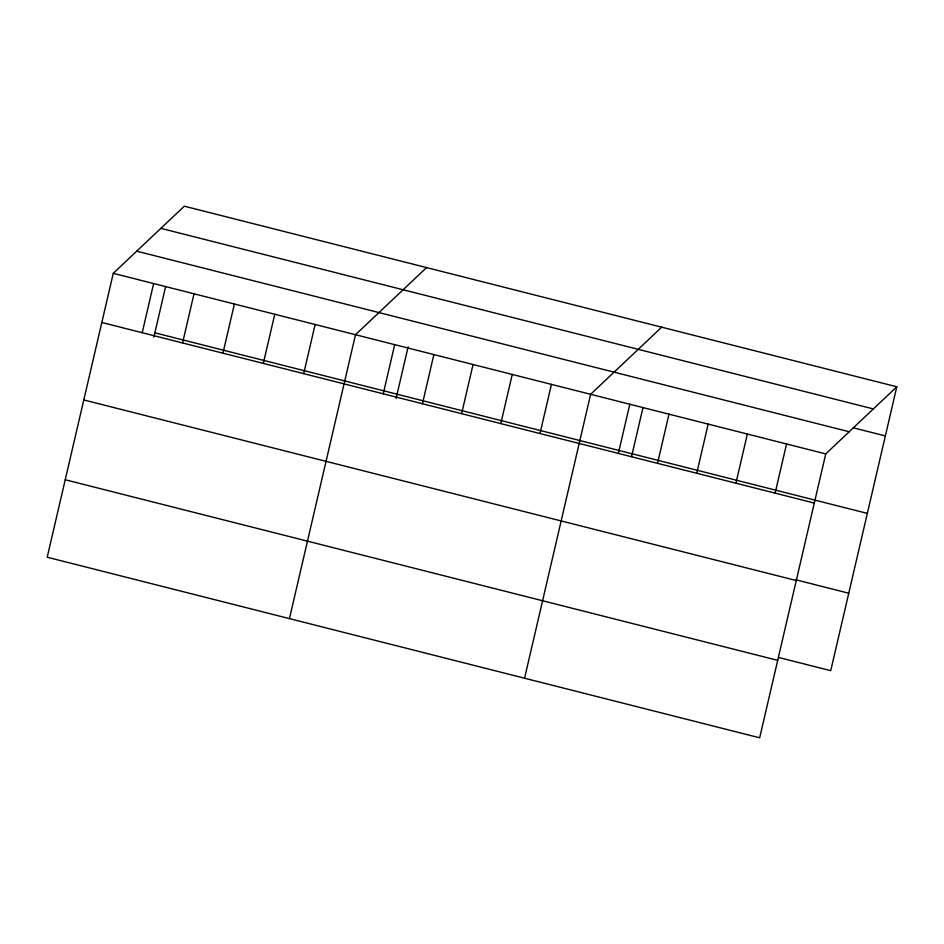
<?xml version="1.0" encoding="UTF-8"?>
<svg xmlns="http://www.w3.org/2000/svg" width="944" height="944" viewBox="0 0 944 944"><rect width="100%" height="100%" fill="white"/><g stroke="black" fill="none" stroke-linecap="round" stroke-linejoin="round"><path stroke-width="1.42" d="M113.268 273.323L47.2 557.22L759.672 737.807L825.74 453.899L896.8 386.78L184.328 206.193L113.268 273.323L825.74 453.899M142.202 332.713L153.636 283.554M153.872 337.091L165.542 286.917M182.57 342.943L194.016 293.785M222.949 353.174L234.383 304.015M263.317 363.405L274.763 314.258M303.697 373.647L315.131 324.488M289.442 618.627L355.51 334.719L426.57 267.589M383.252 393.801L394.698 344.654M396.102 398.486L408.115 346.873M422.44 403.737L433.874 354.578M461.628 413.673L473.062 364.514M500.816 423.596L512.25 374.449M540.003 433.532L551.438 384.373M524.557 678.217L590.625 394.309L661.685 327.19M618.367 453.391L629.813 404.244M631.56 456.66L642.899 407.902M657.555 463.327L668.989 414.168M696.743 473.263L708.177 424.104M735.931 483.186L747.365 434.039M775.118 493.122L786.553 443.963M896.8 386.78L830.732 670.677L778.953 657.555M160.881 228.354L873.353 408.929M853.175 427.774L885.366 435.927M136.715 251.175L849.187 431.75M154.863 332.819L867.335 513.394M101.822 322.482L814.294 503.058M795.58 579.734L848.762 593.21M83.804 399.949L796.276 580.525M65.23 479.753L777.703 660.34"/></g></svg>
